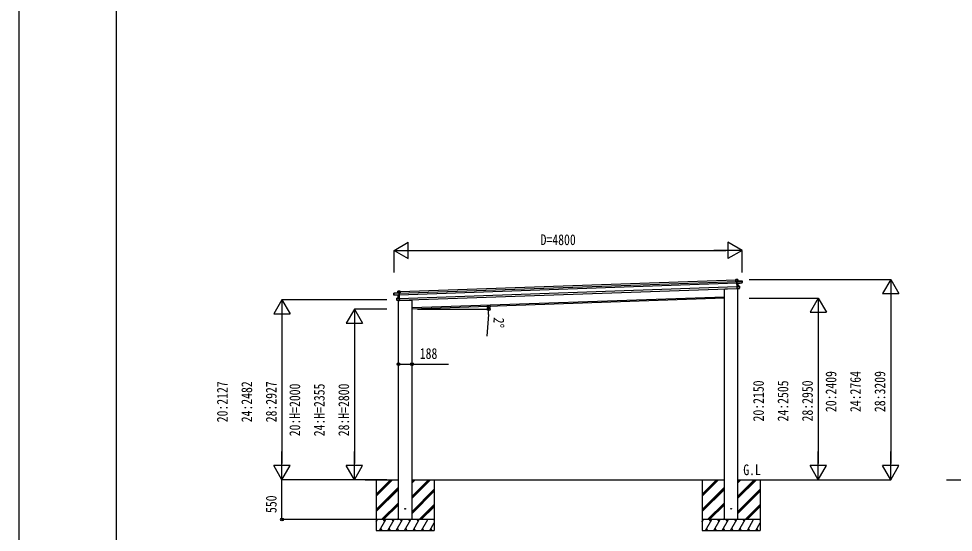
# Model space of a CAD drawing. Units: millimetres, scale not verified. Extents: x -18922 to 18922, y -13365 to 13365.
# Drawn here: x -18922 to -6031, y -7088 to 0 of the extents above; entities that cross this region are included whole.
import ezdxf
from ezdxf.enums import TextEntityAlignment as Align

# ---------------------------------------------------------------- set-up
doc = ezdxf.new("R2010")
doc.units = ezdxf.units.MM
doc.header["$LTSCALE"] = 70
for name, color, linetype in [('0-2_USER1', 3, 'Continuous'), ('0-4_YKK_13', 4, 'Continuous'), ('0-5_YKK_A1', 4, 'Continuous'), ('0-6_YKK_D', 6, 'Continuous'), ('0-7_YKK_ZWAK', 7, 'Continuous')]:
    doc.layers.add(name, color=color, linetype=linetype)
doc.styles.add('ＭＳ ゴシック', font='')
doc.styles.get('ＭＳ ゴシック').set_extended_font_data('MS Gothic')

msp = doc.modelspace()

# ---------------------------------------------------------------- linework, layer by layer
at = {"layer": '0-4_YKK_13'}
for p, q in [((-9033.2, -3599.84), (-9032.4, -3598.98)), ((-9033.2, -3599.84), (-9032.31, -3625.32)), ((-9031.37, -3625.29), (-9032.27, -3599.3)), ((-9003.75, -3597.81), (-9032.23, -3598.8)), ((-9003.7, -3598.31), (-9003.23, -3598.29)), ((-9002.43, -3621.28), (-9003.23, -3598.29)), ((-9188.98, -3727.56), (-9188.53, -3729.17)), ((-8998.49, -3726.41), (-9183.54, -3732.83)), ((-9032.31, -3625.32), (-9031.37, -3625.29)), ((-9017.82, -3624.81), (-9031.37, -3625.29)), ((-9017.44, -3622.09), (-9017.89, -3622.58)), ((-9017.89, -3622.58), (-9017.87, -3623.32)), ((-9017.87, -3623.32), (-9017.07, -3622.46)), ((-9017.87, -3623.32), (-9016.91, -3650.69)), ((-9015.94, -3651.56), (-9016.94, -3622.78)), ((-9015.94, -3651.56), (-9016.91, -3650.69)), ((-9016.91, -3650.69), (-9016.82, -3653.29)), ((-9015.85, -3654.16), (-9016.82, -3653.29)), ((-9016.82, -3653.29), (-9015.43, -3693.22)), ((-8944.95, -3619.77), (-9016.7, -3622.27)), ((-9015.85, -3654.14), (-9015.94, -3651.56)), ((-9001.3, -3652.78), (-9015.85, -3654.14)), ((-9015.85, -3654.16), (-9015.38, -3654.6)), ((-9014.54, -3691.75), (-9015.85, -3654.16)), ((-9014.65, -3692.39), (-9015.43, -3693.22)), ((-9015.43, -3693.22), (-9014.34, -3724.3)), ((-9015.38, -3654.6), (-9001.28, -3653.28)), ((-8999.92, -3692.13), (-9014.54, -3691.75)), ((-9014.39, -3692.11), (-9014.52, -3692.25)), ((-8982.38, -3693.09), (-9014.52, -3692.25)), ((-9013.38, -3724.71), (-9014.5, -3692.75)), ((-9013.51, -3725.08), (-9014.34, -3724.3)), ((-8988.89, -3722.35), (-9013.38, -3724.71)), ((-9002.9, -3621.29), (-9002.43, -3621.28)), ((-9001.28, -3653.28), (-8999.92, -3692.13)), ((-8999.45, -3692.17), (-9000.81, -3653.23)), ((-9000.48, -3652.72), (-8943.96, -3647.28)), ((-8999.85, -3723.91), (-8999.49, -3726.45)), ((-8998.85, -3723.81), (-8998.49, -3726.41)), ((-8981.47, -3719.1), (-8989, -3719.37)), ((-8988.89, -3722.35), (-8989, -3719.37)), ((-8988.88, -3722.85), (-8981.37, -3722.13)), ((-8982.36, -3693.59), (-8981.89, -3693.57)), ((-8981, -3719.09), (-8981.89, -3693.57)), ((-8981.47, -3719.1), (-8981, -3719.09)), ((-8980.91, -3721.62), (-8981, -3719.09)), ((-8944.13, -3642.25), (-8951.66, -3642.52)), ((-8951.55, -3645.53), (-8951.66, -3642.52)), ((-8944.43, -3620.25), (-8944.9, -3620.27)), ((-8943.66, -3642.24), (-8944.43, -3620.25)), ((-8944.13, -3642.25), (-8943.66, -3642.24)), ((-8944.03, -3645.18), (-8943.96, -3647.28)), ((-8943.58, -3644.67), (-8943.66, -3642.24)), ((-8943.5, -3646.76), (-8943.58, -3644.67)), ((-13748.9, -3788.01), (-13748.43, -3788)), ((-13748.13, -3810), (-13748.9, -3788.01)), ((-13748.42, -3787.5), (-13676.67, -3784.99)), ((-13747.66, -3809.99), (-13748.13, -3810)), ((-13748.05, -3812.43), (-13748.13, -3810)), ((-13747.97, -3814.53), (-13748.05, -3812.43)), ((-13747.66, -3809.99), (-13740.14, -3809.72)), ((-13747.56, -3812.91), (-13747.49, -3815.01)), ((-13690.72, -3816.5), (-13747.49, -3815.01)), ((-13740.03, -3812.74), (-13740.14, -3809.72)), ((-13705.94, -3858.53), (-13706.41, -3858.55)), ((-13705.52, -3884.06), (-13706.41, -3858.55)), ((-13705.96, -3858.03), (-13673.96, -3854.95)), ((-13691.3, -3761.99), (-13691.77, -3762.01)), ((-13690.97, -3784.99), (-13691.77, -3762.01)), ((-13691.29, -3761.49), (-13662.81, -3760.49)), ((-13690.5, -3784.98), (-13690.97, -3784.99)), ((-13688.99, -3855.92), (-13690.35, -3816.98)), ((-13689.9, -3816.5), (-13675.29, -3816.84)), ((-13675.72, -3817.33), (-13689.88, -3816.99)), ((-13689.88, -3816.99), (-13688.53, -3855.85)), ((-13688.53, -3855.85), (-13673.98, -3854.45)), ((-13675.38, -3814.26), (-13676.39, -3785.48)), ((-13675.43, -3785.95), (-13676.28, -3785.15)), ((-13675.94, -3784.76), (-13675.45, -3785.21)), ((-13675.29, -3816.86), (-13675.72, -3817.33)), ((-13675.45, -3785.21), (-13675.43, -3785.95)), ((-13675.43, -3785.95), (-13674.47, -3813.32)), ((-13675.38, -3787.45), (-13661.83, -3786.98)), ((-13675.38, -3814.26), (-13674.47, -3813.32)), ((-13675.29, -3816.84), (-13675.38, -3814.26)), ((-13675.29, -3816.86), (-13674.38, -3815.93)), ((-13673.98, -3854.45), (-13675.29, -3816.86)), ((-13674.47, -3813.32), (-13674.38, -3815.93)), ((-13674.38, -3815.93), (-13672.99, -3855.86)), ((-13674.1, -3854.82), (-13673.96, -3854.95)), ((-13672.83, -3887.41), (-13673.94, -3855.45)), ((-13673.82, -3855.08), (-13672.99, -3855.86)), ((-13672.99, -3855.86), (-13671.9, -3886.94)), ((-13661.83, -3786.98), (-13662.73, -3760.99)), ((-13661.77, -3761.46), (-13662.63, -3760.66)), ((-13660.88, -3786.94), (-13661.83, -3786.98)), ((-13661.77, -3761.46), (-13660.88, -3786.94)), ((-13705.05, -3884.04), (-13705.52, -3884.06)), ((-13705.43, -3886.59), (-13705.52, -3884.06)), ((-13705.05, -3884.04), (-13697.53, -3883.78)), ((-13697.41, -3887.27), (-13704.95, -3887.07)), ((-13697.42, -3886.77), (-13697.53, -3883.78)), ((-13697.42, -3886.77), (-13672.83, -3887.41)), ((-13687.02, -3890.14), (-13501.95, -3883.64)), ((-13686.94, -3888.99), (-13687.02, -3890.14)), ((-13685.94, -3889.02), (-13686.01, -3890.1)), ((-13672.68, -3887.77), (-13671.9, -3886.94)), ((-13496.89, -3878), (-13497.22, -3879.64))]:
    msp.add_line(p, q, dxfattribs=at)
for points in [[(-9032.23, -3598.8), (-9032.24, -3598.81), (-9032.28, -3598.85), (-9032.33, -3598.91), (-9032.4, -3598.98)], [(-9032.27, -3599.3), (-9003.7, -3598.31), (-9002.9, -3621.29), (-9016.74, -3621.78)], [(-9016.94, -3622.78), (-8944.9, -3620.27), (-8944.13, -3642.25)], [(-8951.55, -3645.53), (-9015.94, -3651.56), (-9015.94, -3651.56)], [(-9014.52, -3692.25), (-9014.53, -3692.26), (-9014.55, -3692.29), (-9014.59, -3692.33), (-9014.65, -3692.39)], [(-9014.5, -3692.75), (-8982.36, -3693.59), (-8981.47, -3719.1)], [(-9013.51, -3725.08), (-9013.45, -3725.14), (-9013.4, -3725.18), (-9013.38, -3725.2), (-9013.37, -3725.21)], [(-9013.37, -3725.21), (-8988.88, -3722.85), (-8988.89, -3722.35)], [(-9000.88, -3653.24), (-9000.84, -3653.23), (-9000.82, -3653.23), (-9000.81, -3653.23)], [(-9000.48, -3652.72), (-9000.49, -3652.72), (-9000.49, -3652.72)], [(-8999.92, -3692.13), (-8999.83, -3692.14), (-8999.74, -3692.15), (-8999.66, -3692.16), (-8999.59, -3692.16), (-8999.53, -3692.17), (-8999.49, -3692.17), (-8999.46, -3692.17), (-8999.45, -3692.17)], [(-8951.55, -3645.53), (-8951.54, -3645.9), (-8944.03, -3645.18)], [(-13676.39, -3785.48), (-13748.43, -3788), (-13747.66, -3809.99)], [(-13740.03, -3812.74), (-13740.02, -3813.11), (-13747.56, -3812.91)], [(-13740.03, -3812.74), (-13675.38, -3814.26), (-13675.38, -3814.26)], [(-13673.94, -3855.45), (-13705.94, -3858.53), (-13705.05, -3884.04)], [(-13662.73, -3760.99), (-13691.3, -3761.99), (-13690.5, -3784.98), (-13676.66, -3784.49)], [(-13690.72, -3816.5), (-13690.72, -3816.5), (-13690.71, -3816.5)], [(-13690.29, -3816.98), (-13690.33, -3816.98), (-13690.35, -3816.98), (-13690.35, -3816.98)], [(-13688.53, -3855.85), (-13688.62, -3855.87), (-13688.71, -3855.88), (-13688.79, -3855.89), (-13688.86, -3855.9), (-13688.92, -3855.91), (-13688.96, -3855.92), (-13688.98, -3855.92), (-13688.99, -3855.92)], [(-13673.96, -3854.95), (-13673.95, -3854.96), (-13673.92, -3854.98), (-13673.88, -3855.03), (-13673.82, -3855.08)], [(-13662.81, -3760.49), (-13662.8, -3760.5), (-13662.76, -3760.54), (-13662.71, -3760.59), (-13662.63, -3760.66)], [(-13672.81, -3887.91), (-13697.41, -3887.27), (-13697.42, -3886.77)], [(-13672.68, -3887.77), (-13672.73, -3887.83), (-13672.78, -3887.87), (-13672.8, -3887.9), (-13672.81, -3887.91)]]:
    msp.add_lwpolyline(points, dxfattribs=at)
for centre in [(-13590.64, -6762.88), (-9095.23, -6762.5)]:
    msp.add_circle(centre, 5, dxfattribs=at)
for centre, radius, start, end in [((-9005.77, -3598.25), 2.07, 358.55048, 12.44867), ((-9003.73, -3598.31), 0.5, 2, 92), ((-9183.71, -3727.84), 5, 195.5, 272), ((-9016.71, -3622.77), 1, 92, 137), ((-9015.24, -3619.93), 3.08, 224.50749, 234.22646), ((-9010.56, -3628.5), 8.88, 136.94482, 137.18495), ((-9016.68, -3622.77), 0.5, 92, 137), ((-9014.67, -3621.83), 2.08, 178.55929, 192.42625), ((-9000.82, -3621.34), 2.08, 178.55929, 192.42625), ((-9001.93, -3621.26), 0.5, 182, 272), ((-8999.02, -3652.95), 2.28, 175.72193, 188.26437), ((-9000.39, -3653.2), 0.483, 101.4924, 184.59913), ((-9000.31, -3653.21), 0.5, 95.5, 182), ((-8997.87, -3692.31), 2.07, 175.06677, 188.93323), ((-8998.95, -3692.16), 0.5, 182, 268.5), ((-8982.39, -3693.59), 0.5, 2, 88.5), ((-8984.42, -3693.41), 2.07, 355.06602, 8.93398), ((-8981.41, -3721.63), 0.5, 275.5, 2), ((-8944.93, -3620.27), 0.5, 2, 92), ((-8946.97, -3620.22), 2.08, 358.55929, 12.42625), ((-8944, -3646.78), 0.5, 275.5, 2), ((-13748.4, -3788), 0.5, 92, 182), ((-13746.37, -3787.8), 2.08, 171.57375, 185.44071), ((-13747.47, -3814.51), 0.5, 182, 268.5), ((-13705.91, -3858.53), 0.5, 95.5, 182), ((-13703.9, -3858.21), 2.07, 175.06602, 188.93398), ((-13691.27, -3761.99), 0.5, 92, 182), ((-13691.47, -3785.01), 0.5, 272, 2), ((-13689.24, -3761.79), 2.07, 171.55133, 185.44952), ((-13690.85, -3816.99), 0.5, 2, 88.5), ((-13690.78, -3816.98), 0.483, 359.40087, 82.5076), ((-13692.57, -3785.17), 2.08, 351.57375, 5.44071), ((-13692.16, -3816.83), 2.28, 355.73562, 8.27807), ((-13689.49, -3855.94), 0.5, 275.5, 2), ((-13690.57, -3856.17), 2.07, 355.06677, 8.93323), ((-13678.72, -3784.69), 2.08, 351.57375, 5.44071), ((-13676.65, -3785.49), 0.5, 47, 92), ((-13676.62, -3785.49), 1, 47, 92), ((-13678.28, -3782.76), 3.08, 309.77354, 319.49251), ((-13682.36, -3791.63), 8.88, 46.81505, 47.05517), ((-13704.93, -3886.57), 0.5, 182, 268.5), ((-13502.12, -3878.64), 5, 272, 348.5)]:
    msp.add_arc(centre, radius, start, end, dxfattribs=at)
for centre, major_axis, ratio, start_param, end_param in [((-9032.74, -3599.32), (-0.017, 0.5), 0.944124, 4.71238898, 5.42585015), ((-9017.42, -3622.8), (-0.017, 0.5), 0.944124, 4.71238898, 5.42585015), ((-9015.36, -3654.6), (0.488, -0.456), 0.023136, 3.16478273, 4.68830004), ((-9014.97, -3692.74), (-0.196, 0.467), 0.921944, 4.3224851, 5.1060198), ((-9014.06, -3691.76), (-0.196, 0.467), 0.921944, 1.18089244, 1.96442714), ((-9013.86, -3724.76), (0.163, 0.48), 0.921944, 4.31875817, 5.10229286), ((-9001.36, -3652.83), (0.997, 0.096), 0.043579, 0.51190197, 1.5070393), ((-9001.31, -3653.33), (0.498, 0.079), 0.086186, 0.49147269, 1.49908743), ((-9001.36, -3652.83), (0.997, 0.096), 0.043579, 0.50900782, 0.51190197), ((-8944.08, -3644.68), (0.017, -0.5), 0.999045, 0.06102831, 1.57079633), ((-13747.55, -3812.41), (0.017, -0.5), 0.999045, 4.71238898, 6.222157), ((-13689.84, -3816.54), (-1, 0.03), 0.043579, 4.77614601, 5.77128334), ((-13689.84, -3816.54), (-1, 0.03), 0.043579, 5.77128334, 5.77417749), ((-13689.85, -3817.04), (-0.502, 0.044), 0.086186, 4.78409788, 5.79171262), ((-13675.92, -3785.47), (-0.017, 0.5), 0.944124, 0.85733516, 1.57079633), ((-13675.75, -3817.33), (-0.455, -0.489), 0.023136, 1.59488526, 3.11840257), ((-13674.45, -3854.49), (0.163, 0.48), 0.921944, 4.31875817, 5.10229286), ((-13673.47, -3855.4), (0.163, 0.48), 0.921944, 1.17716551, 1.96070021), ((-13662.26, -3760.97), (-0.017, 0.5), 0.944124, 0.85733516, 1.57079633), ((-13672.35, -3887.42), (-0.196, 0.467), 0.921944, 1.18089244, 1.96442714)]:
    msp.add_ellipse(centre, major_axis=major_axis, ratio=ratio, start_param=start_param, end_param=end_param, dxfattribs=at)
at = {"layer": '0-5_YKK_A1'}
for p, q in [((-13661.66, -3764.68), (-9033.08, -3603.05)), ((-13675.28, -3790.16), (-9017.72, -3627.52)), ((-13674.58, -3810.16), (-9017.02, -3647.51)), ((-13672.84, -3860.13), (-9015.28, -3697.48)), ((-13672, -3884.11), (-9014.44, -3721.47)), ((-9188.98, -6912.14), (-9188.98, -3727.56)), ((-9000.98, -6912.14), (-9000.98, -3724.02)), ((-13496.89, -3987.56), (-9188.98, -3837.13)), ((-9188.98, -3857.14), (-13496.89, -4007.58)), ((-13684.89, -6912.52), (-13684.89, -3889.05)), ((-13496.89, -6912.52), (-13496.89, -3878)), ((-14142.96, -6362.5), (-13684.89, -6362.5)), ((-13990.89, -6362.88), (-13990.89, -7062.88)), ((-13990.89, -6589.51), (-13764.26, -6362.88)), ((-13990.89, -6561.23), (-13792.54, -6362.88)), ((-13990.89, -6575.37), (-13778.46, -6362.94)), ((-13496.89, -6362.5), (-9188.98, -6362.5)), ((-13496.89, -6403.88), (-13455.89, -6362.88)), ((-13496.89, -6389.74), (-13470.04, -6362.88)), ((-13496.89, -6375.59), (-13484.18, -6362.88)), ((-13496.89, -6616.01), (-13243.8, -6362.92)), ((-13496.89, -6601.87), (-13257.94, -6362.92)), ((-13496.89, -6587.73), (-13272.08, -6362.92)), ((-13190.89, -6362.88), (-13190.89, -7062.88)), ((-9494.98, -6362.5), (-9494.98, -7062.5)), ((-9494.98, -6589.13), (-9268.34, -6362.5)), ((-9494.98, -6560.85), (-9296.63, -6362.5)), ((-9494.98, -6574.99), (-9282.55, -6362.56)), ((-9000.98, -6403.5), (-8959.98, -6362.5)), ((-9000.98, -6389.36), (-8974.12, -6362.5)), ((-9000.98, -6375.21), (-8988.26, -6362.5)), ((-9000.98, -6362.5), (-8542.51, -6362.5)), ((-9000.98, -6615.63), (-8747.88, -6362.54)), ((-9000.98, -6601.49), (-8762.03, -6362.54)), ((-9000.98, -6587.35), (-8776.17, -6362.54)), ((-8694.98, -6362.5), (-8694.98, -7062.5)), ((-6123.87, -6362.5), (-5208.64, -6362.5)), ((-13990.89, -6773.36), (-13684.89, -6467.36)), ((-13990.89, -6787.5), (-13684.89, -6481.5)), ((-13990.89, -6801.64), (-13684.89, -6495.64)), ((-13496.89, -6799.86), (-13190.89, -6493.86)), ((-13496.89, -6814), (-13190.89, -6508)), ((-13496.89, -6828.14), (-13190.89, -6522.14)), ((-9494.98, -6772.98), (-9188.98, -6466.98)), ((-9494.98, -6787.12), (-9188.98, -6481.12)), ((-9494.98, -6801.26), (-9188.98, -6495.26)), ((-9000.98, -6799.48), (-8694.98, -6493.48)), ((-9000.98, -6813.62), (-8694.98, -6507.62)), ((-9000.98, -6827.76), (-8694.98, -6521.76)), ((-13918.28, -6912.88), (-13684.89, -6679.49)), ((-13904.14, -6912.88), (-13684.89, -6693.63)), ((-9422.37, -6912.5), (-9188.98, -6679.11)), ((-9408.23, -6912.5), (-9188.98, -6693.25)), ((-13890, -6912.88), (-13684.89, -6707.78)), ((-13397.78, -6912.88), (-13190.89, -6705.99)), ((-13383.64, -6912.88), (-13190.89, -6720.13)), ((-13369.5, -6912.88), (-13190.89, -6734.28)), ((-9394.08, -6912.5), (-9188.98, -6707.39)), ((-8901.87, -6912.5), (-8694.98, -6705.61)), ((-8887.73, -6912.5), (-8694.98, -6719.75)), ((-8873.58, -6912.5), (-8694.98, -6733.89)), ((-13190.89, -6912.88), (-13990.89, -6912.88)), ((-13990.89, -6941.82), (-13974.18, -6912.88)), ((-13989.18, -6938.86), (-13990.89, -6935.9)), ((-13945.32, -7062.88), (-13858.71, -6912.88)), ((-13873.71, -6938.86), (-13888.71, -6912.88)), ((-13829.85, -7062.88), (-13743.24, -6912.88)), ((-13758.24, -6938.86), (-13773.24, -6912.88)), ((-13714.37, -7062.88), (-13627.77, -6912.88)), ((-13706.15, -6912.88), (-13684.89, -6891.62)), ((-13642.77, -6938.86), (-13657.78, -6912.88)), ((-13598.91, -7062.88), (-13512.3, -6912.88)), ((-13527.3, -6938.86), (-13542.3, -6912.88)), ((-13483.43, -7062.88), (-13396.83, -6912.88)), ((-13411.83, -6938.86), (-13426.83, -6912.88)), ((-13367.96, -7062.88), (-13281.36, -6912.88)), ((-13252.49, -7062.88), (-13190.89, -6956.18)), ((-13190.89, -6921.54), (-13195.89, -6912.88)), ((-8694.98, -6912.5), (-9494.98, -6912.5)), ((-9494.98, -6941.44), (-9478.27, -6912.5)), ((-9493.27, -6938.48), (-9494.98, -6935.52)), ((-9449.4, -7062.5), (-9362.8, -6912.5)), ((-9377.8, -6938.48), (-9392.8, -6912.5)), ((-9333.93, -7062.5), (-9247.33, -6912.5)), ((-9262.33, -6938.48), (-9277.33, -6912.5)), ((-9218.46, -7062.5), (-9131.86, -6912.5)), ((-9210.24, -6912.5), (-9188.98, -6891.24)), ((-9146.86, -6938.48), (-9161.86, -6912.5)), ((-9102.99, -7062.5), (-9016.39, -6912.5)), ((-9031.39, -6938.48), (-9046.39, -6912.5)), ((-8987.52, -7062.5), (-8900.92, -6912.5)), ((-8915.92, -6938.48), (-8930.92, -6912.5)), ((-8872.05, -7062.5), (-8785.45, -6912.5)), ((-8756.58, -7062.5), (-8694.98, -6955.8)), ((-8694.98, -6921.16), (-8699.98, -6912.5)), ((-13990.89, -7062.88), (-13190.89, -7062.88)), ((-13930.32, -7036.9), (-13915.32, -7062.88)), ((-13814.85, -7036.9), (-13799.85, -7062.88)), ((-13699.38, -7036.9), (-13684.38, -7062.88)), ((-13583.91, -7036.9), (-13568.91, -7062.88)), ((-13468.44, -7036.9), (-13453.44, -7062.88)), ((-13352.97, -7036.9), (-13337.97, -7062.88)), ((-13237.5, -7036.9), (-13222.5, -7062.88)), ((-9494.98, -7062.5), (-8694.98, -7062.5)), ((-9434.4, -7036.52), (-9419.4, -7062.5)), ((-9318.93, -7036.52), (-9303.93, -7062.5)), ((-9203.46, -7036.52), (-9188.46, -7062.5)), ((-9087.99, -7036.52), (-9072.99, -7062.5)), ((-8972.52, -7036.52), (-8957.52, -7062.5)), ((-8857.05, -7036.52), (-8842.05, -7062.5)), ((-8741.58, -7036.52), (-8726.58, -7062.5))]:
    msp.add_line(p, q, dxfattribs=at)
at = {"layer": '0-6_YKK_D'}
for p, q in [((-13745.74, -3198.74), (-13550.89, -3086.24)), ((-13550.89, -3311.24), (-13550.89, -3086.24)), ((-8945.74, -3198.74), (-9140.6, -3086.24)), ((-9140.6, -3086.24), (-9140.6, -3311.24)), ((-13745.74, -3501.66), (-13745.74, -3197.74)), ((-13745.74, -3198.74), (-13550.89, -3311.24)), ((-13745.74, -3198.74), (-13356.03, -3198.74)), ((-13520.74, -3198.74), (-9170.74, -3198.74)), ((-8945.74, -3198.74), (-9335.46, -3198.74)), ((-8945.74, -3198.74), (-9140.6, -3311.24)), ((-8945.74, -3501.66), (-8945.74, -3197.74)), ((-8845.74, -3598.74), (-6893.98, -3598.74)), ((-6894.98, -3598.74), (-7007.48, -3793.59)), ((-6894.98, -3598.74), (-6782.48, -3793.59)), ((-6894.98, -3598.74), (-6894.98, -3988.45)), ((-8845.74, -3857.14), (-7893.98, -3857.14)), ((-7894.98, -3857.14), (-8007.48, -4052)), ((-7894.98, -3857.14), (-7782.48, -4052)), ((-7894.98, -3857.14), (-7894.98, -4246.85)), ((-7007.48, -3793.59), (-6782.48, -3793.59)), ((-6894.98, -3823.74), (-6894.98, -6137.5)), ((-15290.89, -3880.5), (-15403.39, -4075.36)), ((-13845.74, -3880.5), (-15291.89, -3880.5)), ((-15290.89, -3880.5), (-15178.39, -4075.36)), ((-15290.89, -3880.5), (-15290.89, -4270.21)), ((-15403.39, -4075.36), (-15178.39, -4075.36)), ((-15290.89, -4105.5), (-15290.89, -6137.5)), ((-14290.89, -4007.58), (-14403.39, -4202.43)), ((-13845.74, -4007.58), (-14291.89, -4007.58)), ((-14290.89, -4007.58), (-14178.39, -4202.43)), ((-14290.89, -4007.58), (-14290.89, -4397.29)), ((-13422.53, -4007.58), (-12438.52, -4007.58)), ((-12442.29, -4084.03), (-12463.81, -4380.85)), ((-8007.48, -4052), (-7782.48, -4052)), ((-7894.98, -4082.14), (-7894.98, -6137.5)), ((-14403.39, -4202.43), (-14178.39, -4202.43)), ((-14290.89, -4232.58), (-14290.89, -6137.5)), ((-15290.89, -6362.5), (-15290.89, -5972.79)), ((-14290.89, -6362.5), (-14290.89, -5972.79)), ((-7894.98, -6362.5), (-7894.98, -5972.79)), ((-6894.98, -6362.5), (-6894.98, -5972.79)), ((-15290.89, -6362.5), (-15403.39, -6167.64)), ((-15178.39, -6167.64), (-15403.39, -6167.64)), ((-15290.89, -6362.5), (-15178.39, -6167.64)), ((-14290.89, -6362.5), (-14403.39, -6167.64)), ((-14178.39, -6167.64), (-14403.39, -6167.64)), ((-14290.89, -6362.5), (-14178.39, -6167.64)), ((-7894.98, -6362.5), (-8007.48, -6167.64)), ((-7782.48, -6167.64), (-8007.48, -6167.64)), ((-7894.98, -6362.5), (-7782.48, -6167.64)), ((-6894.98, -6362.5), (-7007.48, -6167.64)), ((-6782.48, -6167.64), (-7007.48, -6167.64)), ((-6894.98, -6362.5), (-6782.48, -6167.64)), ((-13845.74, -6362.5), (-15291.89, -6362.5)), ((-14364.98, -6362.88), (-15291.89, -6362.88)), ((-15290.89, -6912.88), (-15290.89, -6362.88)), ((-13845.74, -6362.5), (-14291.89, -6362.5)), ((-8845.74, -6362.5), (-7893.98, -6362.5)), ((-8845.74, -6362.5), (-6893.98, -6362.5)), ((-13991.89, -6912.88), (-15291.89, -6912.88))]:
    msp.add_line(p, q, dxfattribs=at)
msp.add_lwpolyline([(-13684.89, -4769.35), (-13496.89, -4769.35), (-12993.19, -4769.35)], dxfattribs=at)
for centre in [(-12440.17, -3970.67), (-12439.52, -4007.58), (-13684.89, -4769.35), (-13496.89, -4769.35), (-15290.89, -6912.88)]:
    msp.add_circle(centre, 19.12, dxfattribs=at)
for start, end in [(360, 2), (355.85377, 360)]:
    msp.add_arc((-13496.89, -4007.58), 1057.37, start, end, dxfattribs=at)
at = {"layer": '0-7_YKK_ZWAK'}
msp.add_line((-17572.41, -11362.5), (-17572.41, 12487.5), dxfattribs=at)
msp.add_lwpolyline([(-18922.5, -13365), (18922.5, -13365), (18922.5, 13365), (-18922.5, 13365)], close=True, dxfattribs=at)

# ---------------------------------------------------------------- texts
at = {"layer": '0-2_USER1', "style": 'ＭＳ ゴシック', "width": 0.8}
msp.add_text('G.L', height=148.5, dxfattribs=at).set_placement((-8928.16, -6344), align=Align.BOTTOM_LEFT)
at = {"layer": '0-6_YKK_D', "style": 'ＭＳ ゴシック', "width": 0.8}
for s, p in [('D=4800', (-11723.74, -3168.74)), ('188', (-13390.39, -4739.35))]:
    msp.add_text(s, height=148.5, dxfattribs=at).set_placement(p, align=Align.BOTTOM_LEFT)
for s, rotation, p in [('2°', 265.854, (-12414.54, -4116.12)), ('20:2409', 90, (-7599.98, -5428.82)), ('24:2764', 90, (-7262.48, -5428.82)), ('28:3209', 90, (-6924.98, -5428.82)), ('20:2127', 90, (-15995.89, -5569.7)), ('24:2482', 90, (-15658.39, -5569.7)), ('28:2927', 90, (-15320.89, -5569.7)), ('20:2150', 90, (-8599.98, -5558.02)), ('24:2505', 90, (-8262.48, -5558.02)), ('28:2950', 90, (-7924.98, -5558.02)), ('20:H=2000', 90, (-14995.89, -5762.84)), ('24:H=2355', 90, (-14658.39, -5762.84)), ('28:H=2800', 90, (-14320.89, -5762.84)), ('550', 90, (-15320.89, -6821.48))]:
    msp.add_text(s, height=148.5, rotation=rotation, dxfattribs=at).set_placement(p, align=Align.BOTTOM_LEFT)

doc.saveas('drawing.dxf')
